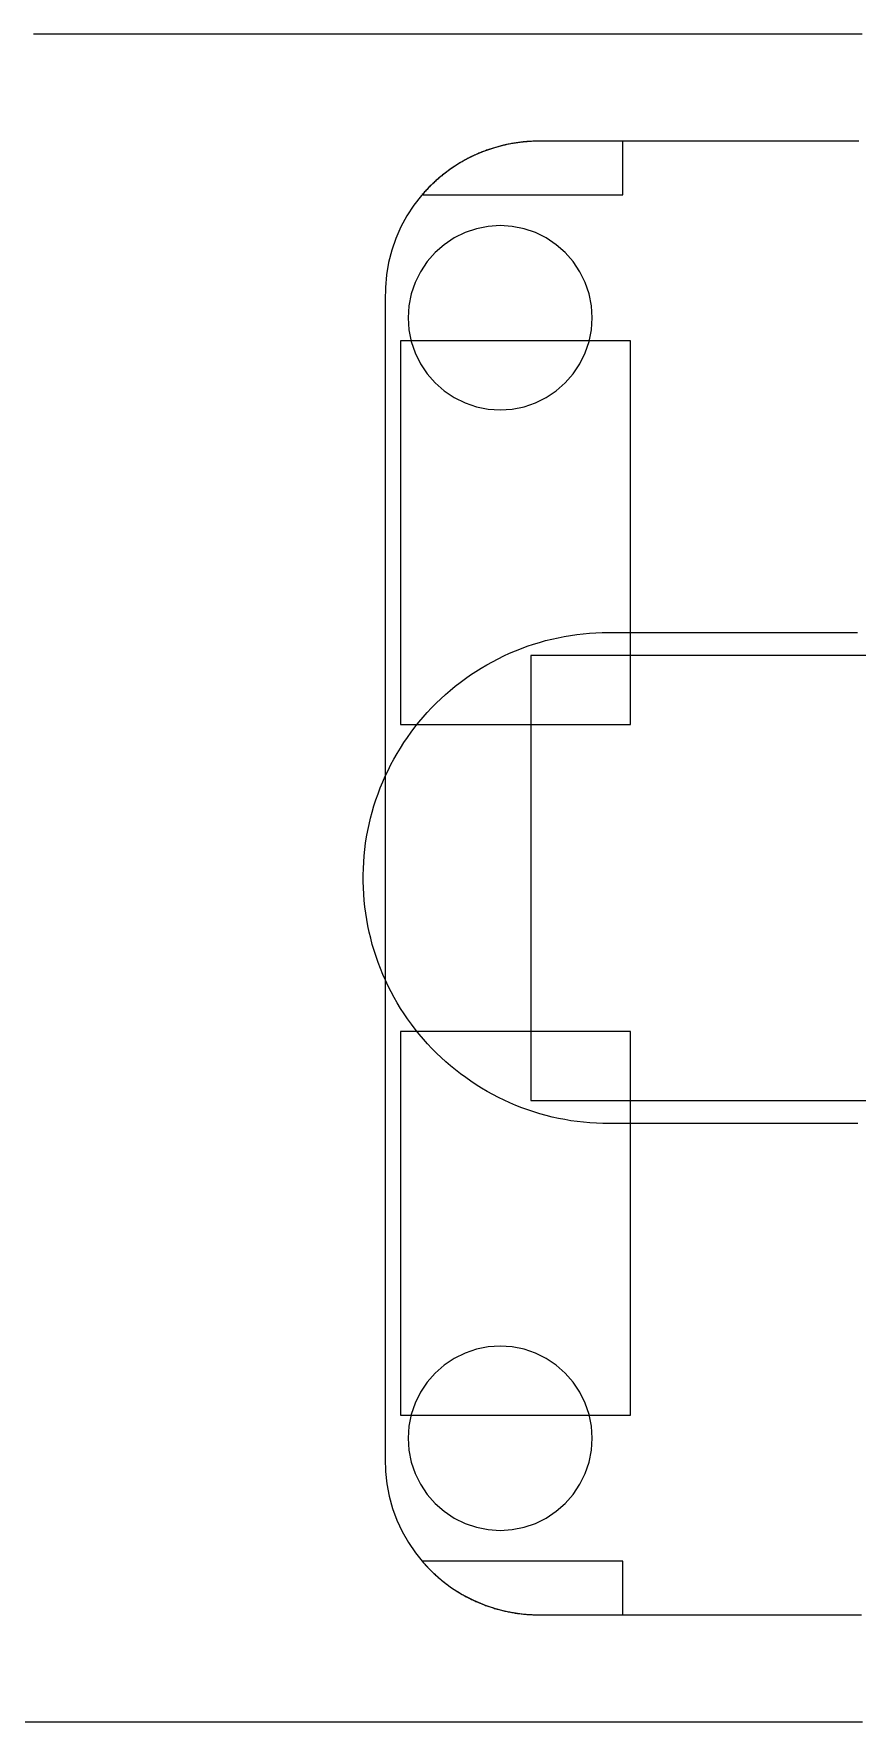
# Model space of a CAD drawing. Header units: millimetres. Extents: x -14.6 to 10, y -5.5 to 5.5.
# Drawn here: x -2.29 to 3.08, y -5.5 to 5.5 of the extents above; entities that cross this region are included whole.
import ezdxf

# ---------------------------------------------------------------- set-up
doc = ezdxf.new("R2010")
doc.units = ezdxf.units.MM
for name, color, linetype in [('BOARD_EDGE', 7, 'Continuous'), ('BOTTOM_HMAX', 7, 'Continuous'), ('BT_PAD_ZONE', 7, 'Continuous'), ('CLAMP_BAND', 7, 'Continuous'), ('POD_OUTLINE', 7, 'Continuous'), ('SKIN_FIXED', 7, 'Continuous'), ('TOP_HMAX', 7, 'Continuous')]:
    doc.layers.add(name, color=color, linetype=linetype)

msp = doc.modelspace()

# ---------------------------------------------------------------- linework, layer by layer
at = {"layer": 'BOARD_EDGE'}
msp.add_lwpolyline([(3.087, 4.8), (3.0049, 4.8), (2.9229, 4.8), (2.8408, 4.8), (2.7588, 4.8), (2.6767, 4.8), (2.5947, 4.8), (2.5126, 4.8), (2.4305, 4.8), (2.3485, 4.8), (2.2664, 4.8), (2.1844, 4.8), (2.1023, 4.8), (2.0203, 4.8), (1.9382, 4.8), (1.8562, 4.8), (1.7741, 4.8), (1.6921, 4.8), (1.61, 4.8), (1.528, 4.8), (1.4459, 4.8), (1.3639, 4.8), (1.2818, 4.8), (1.1998, 4.8), (1.1177, 4.8), (1.0356, 4.8), (0.9536, 4.7989), (0.8719, 4.7918), (0.791, 4.7779), (0.7116, 4.7575), (0.6341, 4.7306), (0.559, 4.6975), (0.487, 4.6584), (0.4183, 4.6134), (0.3536, 4.563), (0.2933, 4.5075), (0.2376, 4.4472), (0.1872, 4.3825), (0.1422, 4.3139), (0.1029, 4.2419), (0.0697, 4.1669), (0.0428, 4.0894), (0.0223, 4.01), (0.0084, 3.9291), (0.0011, 3.8474), (0, 3.7654), (0, 3.6833), (0, 3.6013), (0, 3.5192), (0, 3.4372), (0, 3.3551), (0, 3.2731), (0, 3.191), (0, 3.109), (0, 3.0269), (0, 2.9448), (0, 2.8628), (0, 2.7807), (0, 2.6987), (0, 2.6166), (0, 2.5346), (0, 2.4525), (0, 2.3705), (0, 2.2884), (0, 2.2064), (0, 2.1243), (0, 2.0423), (0, 1.9602), (0, 1.8782), (0, 1.7961), (0, 1.7141), (0, 1.632), (0, 1.5499), (0, 1.4679), (0, 1.3858), (0, 1.3038), (0, 1.2217), (0, 1.1397), (0, 1.0576), (0, 0.9756), (0, 0.8935), (0, 0.8115), (0, 0.7294), (0, 0.6474), (0, 0.5653), (0, 0.4833), (0, 0.4012), (0, 0.3192), (0, 0.2371), (0, 0.155), (0, 0.073), (0, -0.0091), (0, -0.0911), (0, -0.1732), (0, -0.2552), (0, -0.3373), (0, -0.4193), (0, -0.5014), (0, -0.5834), (0, -0.6655), (0, -0.7475), (0, -0.8296), (0, -0.9116), (0, -0.9937), (0, -1.0758), (0, -1.1578), (0, -1.2399), (0, -1.3219), (0, -1.404), (0, -1.486), (0, -1.5681), (0, -1.6501), (0, -1.7322), (0, -1.8142), (0, -1.8963), (0, -1.9783), (0, -2.0604), (0, -2.1424), (0, -2.2245), (0, -2.3065), (0, -2.3886), (0, -2.4707), (0, -2.5527), (0, -2.6348), (0, -2.7168), (0, -2.7989), (0, -2.8809), (0, -2.963), (0, -3.045), (0, -3.1271), (0, -3.2091), (0, -3.2912), (0, -3.3732), (0, -3.4553), (0, -3.5373), (0, -3.6194), (0, -3.7015), (0, -3.7835), (0.0021, -3.8655), (0.0109, -3.9471), (0.0263, -4.0277), (0.0482, -4.1067), (0.0765, -4.1837), (0.1111, -4.2581), (0.1516, -4.3294), (0.1979, -4.3971), (0.2495, -4.4609), (0.3062, -4.5202), (0.3676, -4.5746), (0.4332, -4.6238), (0.5026, -4.6675), (0.5754, -4.7054), (0.651, -4.7371), (0.729, -4.7626), (0.8088, -4.7816), (0.8899, -4.7939), (0.9717, -4.7996), (1.0538, -4.8), (1.1358, -4.8), (1.2179, -4.8), (1.2999, -4.8), (1.382, -4.8), (1.464, -4.8), (1.5461, -4.8), (1.6281, -4.8), (1.7102, -4.8), (1.7922, -4.8), (1.8743, -4.8), (1.9564, -4.8), (2.0384, -4.8), (2.1205, -4.8), (2.2025, -4.8), (2.2846, -4.8), (2.3666, -4.8), (2.4487, -4.8), (2.5307, -4.8), (2.6128, -4.8), (2.6948, -4.8), (2.7769, -4.8), (2.8589, -4.8), (2.941, -4.8), (3.023, -4.8), (3.1051, -4.8)], dxfattribs=at)
at = {"layer": 'BOTTOM_HMAX'}
msp.add_lwpolyline([(3.087, 4.8), (3.0049, 4.8), (2.9229, 4.8), (2.8408, 4.8), (2.7588, 4.8), (2.6767, 4.8), (2.5947, 4.8), (2.5126, 4.8), (2.4305, 4.8), (2.3485, 4.8), (2.2664, 4.8), (2.1844, 4.8), (2.1023, 4.8), (2.0203, 4.8), (1.9382, 4.8), (1.8562, 4.8), (1.7741, 4.8), (1.6921, 4.8), (1.61, 4.8), (1.528, 4.8), (1.4459, 4.8), (1.3639, 4.8), (1.2818, 4.8), (1.1998, 4.8), (1.1177, 4.8), (1.0356, 4.8), (0.9536, 4.7989), (0.8719, 4.7918), (0.791, 4.7779), (0.7116, 4.7575), (0.6341, 4.7306), (0.559, 4.6975), (0.487, 4.6584), (0.4183, 4.6134), (0.3536, 4.563), (0.2933, 4.5075), (0.2376, 4.4472), (0.1872, 4.3825), (0.1422, 4.3139), (0.1029, 4.2419), (0.0697, 4.1669), (0.0428, 4.0894), (0.0223, 4.01), (0.0084, 3.9291), (0.0011, 3.8474), (0, 3.7654), (0, 3.6833), (0, 3.6013), (0, 3.5192), (0, 3.4372), (0, 3.3551), (0, 3.2731), (0, 3.191), (0, 3.109), (0, 3.0269), (0, 2.9448), (0, 2.8628), (0, 2.7807), (0, 2.6987), (0, 2.6166), (0, 2.5346), (0, 2.4525), (0, 2.3705), (0, 2.2884), (0, 2.2064), (0, 2.1243), (0, 2.0423), (0, 1.9602), (0, 1.8782), (0, 1.7961), (0, 1.7141), (0, 1.632), (0, 1.5499), (0, 1.4679), (0, 1.3858), (0, 1.3038), (0, 1.2217), (0, 1.1397), (0, 1.0576), (0, 0.9756), (0, 0.8935), (0, 0.8115), (0, 0.7294), (0, 0.6474), (0, 0.5653), (0, 0.4833), (0, 0.4012), (0, 0.3192), (0, 0.2371), (0, 0.155), (0, 0.073), (0, -0.0091), (0, -0.0911), (0, -0.1732), (0, -0.2552), (0, -0.3373), (0, -0.4193), (0, -0.5014), (0, -0.5834), (0, -0.6655), (0, -0.7475), (0, -0.8296), (0, -0.9116), (0, -0.9937), (0, -1.0758), (0, -1.1578), (0, -1.2399), (0, -1.3219), (0, -1.404), (0, -1.486), (0, -1.5681), (0, -1.6501), (0, -1.7322), (0, -1.8142), (0, -1.8963), (0, -1.9783), (0, -2.0604), (0, -2.1424), (0, -2.2245), (0, -2.3065), (0, -2.3886), (0, -2.4707), (0, -2.5527), (0, -2.6348), (0, -2.7168), (0, -2.7989), (0, -2.8809), (0, -2.963), (0, -3.045), (0, -3.1271), (0, -3.2091), (0, -3.2912), (0, -3.3732), (0, -3.4553), (0, -3.5373), (0, -3.6194), (0, -3.7015), (0, -3.7835), (0.0021, -3.8655), (0.0109, -3.9471), (0.0263, -4.0277), (0.0482, -4.1067), (0.0765, -4.1837), (0.1111, -4.2581), (0.1516, -4.3294), (0.1979, -4.3971), (0.2495, -4.4609), (0.3062, -4.5202), (0.3676, -4.5746), (0.4332, -4.6238), (0.5026, -4.6675), (0.5754, -4.7054), (0.651, -4.7371), (0.729, -4.7626), (0.8088, -4.7816), (0.8899, -4.7939), (0.9717, -4.7996), (1.0538, -4.8), (1.1358, -4.8), (1.2179, -4.8), (1.2999, -4.8), (1.382, -4.8), (1.464, -4.8), (1.5461, -4.8), (1.6281, -4.8), (1.7102, -4.8), (1.7922, -4.8), (1.8743, -4.8), (1.9564, -4.8), (2.0384, -4.8), (2.1205, -4.8), (2.2025, -4.8), (2.2846, -4.8), (2.3666, -4.8), (2.4487, -4.8), (2.5307, -4.8), (2.6128, -4.8), (2.6948, -4.8), (2.7769, -4.8), (2.8589, -4.8), (2.941, -4.8), (3.023, -4.8), (3.1051, -4.8)], dxfattribs=at)
at = {"layer": 'BT_PAD_ZONE'}
for points in [[(0.1, 1), (1.6, 1), (1.6, 3.5), (0.1, 3.5)], [(0.1, -3.5), (1.6, -3.5), (1.6, -1), (0.1, -1)]]:
    msp.add_lwpolyline(points, close=True, dxfattribs=at)
at = {"layer": 'CLAMP_BAND'}
for points in [[(1, 4.8), (0.9923, 4.8), (0.9846, 4.7999), (0.977, 4.7997), (0.9693, 4.7995), (0.9616, 4.7993), (0.9539, 4.7989), (0.9462, 4.7986), (0.9386, 4.7981), (0.9309, 4.7976), (0.9232, 4.7971), (0.9156, 4.7964), (0.9079, 4.7958), (0.9003, 4.795), (0.8926, 4.7942), (0.885, 4.7934), (0.8774, 4.7925), (0.8698, 4.7915), (0.8621, 4.7905), (0.8545, 4.7894), (0.8469, 4.7882), (0.8394, 4.787), (0.8318, 4.7857), (0.8242, 4.7844), (0.8167, 4.783), (0.8091, 4.7816), (0.8016, 4.7801), (0.794, 4.7786), (0.7865, 4.777), (0.779, 4.7753), (0.7715, 4.7736), (0.7641, 4.7718), (0.7566, 4.7699), (0.7492, 4.768), (0.7417, 4.7661), (0.7343, 4.7641), (0.7269, 4.762), (0.7195, 4.7599), (0.7122, 4.7577), (0.7048, 4.7554), (0.6975, 4.7531), (0.6902, 4.7508), (0.6829, 4.7484), (0.6756, 4.7459), (0.6684, 4.7434), (0.6611, 4.7408), (0.6539, 4.7382), (0.6467, 4.7355), (0.6395, 4.7328), (0.6324, 4.73), (0.6252, 4.7271), (0.6181, 4.7242), (0.611, 4.7213), (0.604, 4.7182), (0.5969, 4.7152), (0.5899, 4.712), (0.5829, 4.7089), (0.5759, 4.7056), (0.569, 4.7023), (0.5621, 4.699), (0.5552, 4.6956), (0.5483, 4.6922), (0.5415, 4.6887), (0.5347, 4.6851), (0.5279, 4.6815), (0.5211, 4.6779), (0.5144, 4.6742), (0.5077, 4.6704), (0.501, 4.6666), (0.4944, 4.6627), (0.4878, 4.6588), (0.4812, 4.6549), (0.4746, 4.6509), (0.4681, 4.6468), (0.4616, 4.6427), (0.4551, 4.6385), (0.4487, 4.6343), (0.4423, 4.6301), (0.436, 4.6258), (0.4296, 4.6214), (0.4233, 4.617), (0.4171, 4.6125), (0.4109, 4.608), (0.4047, 4.6035), (0.3985, 4.5989), (0.3924, 4.5942), (0.3863, 4.5895), (0.3803, 4.5848), (0.3743, 4.58), (0.3683, 4.5752), (0.3623, 4.5703), (0.3564, 4.5654), (0.3506, 4.5604), (0.3448, 4.5554), (0.339, 4.5504), (0.3332, 4.5453), (0.3275, 4.5401), (0.3219, 4.5349), (0.3162, 4.5297), (0.3106, 4.5244), (0.3051, 4.5191), (0.2996, 4.5137), (0.2941, 4.5083), (0.2887, 4.5029), (0.2833, 4.4974), (0.278, 4.4919), (0.2727, 4.4863), (0.2674, 4.4807), (0.2622, 4.4751), (0.2571, 4.4694), (0.252, 4.4636), (0.2469, 4.4579), (0.2418, 4.4521), (0.245, 4.45), (0.2527, 4.45), (0.2604, 4.45), (0.2681, 4.45), (0.2757, 4.45), (0.2834, 4.45), (0.2911, 4.45), (0.2988, 4.45), (0.3065, 4.45), (0.3142, 4.45), (0.3218, 4.45), (0.3295, 4.45), (0.3372, 4.45), (0.3449, 4.45), (0.3526, 4.45), (0.3603, 4.45), (0.3679, 4.45), (0.3756, 4.45), (0.3833, 4.45), (0.391, 4.45), (0.3987, 4.45), (0.4064, 4.45), (0.414, 4.45), (0.4217, 4.45), (0.4294, 4.45), (0.4371, 4.45), (0.4448, 4.45), (0.4525, 4.45), (0.4601, 4.45), (0.4678, 4.45), (0.4755, 4.45), (0.4832, 4.45), (0.4909, 4.45), (0.4986, 4.45), (0.5062, 4.45), (0.5139, 4.45), (0.5216, 4.45), (0.5293, 4.45), (0.537, 4.45), (0.5446, 4.45), (0.5523, 4.45), (0.56, 4.45), (0.5677, 4.45), (0.5754, 4.45), (0.5831, 4.45), (0.5907, 4.45), (0.5984, 4.45), (0.6061, 4.45), (0.6138, 4.45), (0.6215, 4.45), (0.6292, 4.45), (0.6368, 4.45), (0.6445, 4.45), (0.6522, 4.45), (0.6599, 4.45), (0.6676, 4.45), (0.6753, 4.45), (0.6829, 4.45), (0.6906, 4.45), (0.6983, 4.45), (0.706, 4.45), (0.7137, 4.45), (0.7214, 4.45), (0.729, 4.45), (0.7367, 4.45), (0.7444, 4.45), (0.7521, 4.45), (0.7598, 4.45), (0.7675, 4.45), (0.7751, 4.45), (0.7828, 4.45), (0.7905, 4.45), (0.7982, 4.45), (0.8059, 4.45), (0.8135, 4.45), (0.8212, 4.45), (0.8289, 4.45), (0.8366, 4.45), (0.8443, 4.45), (0.852, 4.45), (0.8596, 4.45), (0.8673, 4.45), (0.875, 4.45), (0.8827, 4.45), (0.8904, 4.45), (0.8981, 4.45), (0.9057, 4.45), (0.9134, 4.45), (0.9211, 4.45), (0.9288, 4.45), (0.9365, 4.45), (0.9442, 4.45), (0.9518, 4.45), (0.9595, 4.45), (0.9672, 4.45), (0.9749, 4.45), (0.9826, 4.45), (0.9903, 4.45), (0.9979, 4.45), (1.0056, 4.45), (1.0133, 4.45), (1.021, 4.45), (1.0287, 4.45), (1.0364, 4.45), (1.044, 4.45), (1.0517, 4.45), (1.0594, 4.45), (1.0671, 4.45), (1.0748, 4.45), (1.0824, 4.45), (1.0901, 4.45), (1.0978, 4.45), (1.1055, 4.45), (1.1132, 4.45), (1.1209, 4.45), (1.1285, 4.45), (1.1362, 4.45), (1.1439, 4.45), (1.1516, 4.45), (1.1593, 4.45), (1.167, 4.45), (1.1746, 4.45), (1.1823, 4.45), (1.19, 4.45), (1.1977, 4.45), (1.2054, 4.45), (1.2131, 4.45), (1.2207, 4.45), (1.2284, 4.45), (1.2361, 4.45), (1.2438, 4.45), (1.2515, 4.45), (1.2592, 4.45), (1.2668, 4.45), (1.2745, 4.45), (1.2822, 4.45), (1.2899, 4.45), (1.2976, 4.45), (1.3053, 4.45), (1.3129, 4.45), (1.3206, 4.45), (1.3283, 4.45), (1.336, 4.45), (1.3437, 4.45), (1.3514, 4.45), (1.359, 4.45), (1.3667, 4.45), (1.3744, 4.45), (1.3821, 4.45), (1.3898, 4.45), (1.3974, 4.45), (1.4051, 4.45), (1.4128, 4.45), (1.4205, 4.45), (1.4282, 4.45), (1.4359, 4.45), (1.4435, 4.45), (1.4512, 4.45), (1.4589, 4.45), (1.4666, 4.45), (1.4743, 4.45), (1.482, 4.45), (1.4896, 4.45), (1.4973, 4.45), (1.505, 4.45), (1.5127, 4.45), (1.5204, 4.45), (1.5281, 4.45), (1.5357, 4.45), (1.5434, 4.45), (1.55, 4.4511), (1.55, 4.4588), (1.55, 4.4665), (1.55, 4.4742), (1.55, 4.4818), (1.55, 4.4895), (1.55, 4.4972), (1.55, 4.5049), (1.55, 4.5126), (1.55, 4.5203), (1.55, 4.5279), (1.55, 4.5356), (1.55, 4.5433), (1.55, 4.551), (1.55, 4.5587), (1.55, 4.5663), (1.55, 4.574), (1.55, 4.5817), (1.55, 4.5894), (1.55, 4.5971), (1.55, 4.6048), (1.55, 4.6124), (1.55, 4.6201), (1.55, 4.6278), (1.55, 4.6355), (1.55, 4.6432), (1.55, 4.6509), (1.55, 4.6585), (1.55, 4.6662), (1.55, 4.6739), (1.55, 4.6816), (1.55, 4.6893), (1.55, 4.697), (1.55, 4.7046), (1.55, 4.7123), (1.55, 4.72), (1.55, 4.7277), (1.55, 4.7354), (1.55, 4.7431), (1.55, 4.7507), (1.55, 4.7584), (1.55, 4.7661), (1.55, 4.7738), (1.55, 4.7815), (1.55, 4.7892), (1.55, 4.7968), (1.5455, 4.8), (1.5378, 4.8), (1.5301, 4.8), (1.5224, 4.8), (1.5148, 4.8), (1.5071, 4.8), (1.4994, 4.8), (1.4917, 4.8), (1.484, 4.8), (1.4763, 4.8), (1.4687, 4.8), (1.461, 4.8), (1.4533, 4.8), (1.4456, 4.8), (1.4379, 4.8), (1.4302, 4.8), (1.4226, 4.8), (1.4149, 4.8), (1.4072, 4.8), (1.3995, 4.8), (1.3918, 4.8), (1.3841, 4.8), (1.3765, 4.8), (1.3688, 4.8), (1.3611, 4.8), (1.3534, 4.8), (1.3457, 4.8), (1.338, 4.8), (1.3304, 4.8), (1.3227, 4.8), (1.315, 4.8), (1.3073, 4.8), (1.2996, 4.8), (1.2919, 4.8), (1.2843, 4.8), (1.2766, 4.8), (1.2689, 4.8), (1.2612, 4.8), (1.2535, 4.8), (1.2459, 4.8), (1.2382, 4.8), (1.2305, 4.8), (1.2228, 4.8), (1.2151, 4.8), (1.2074, 4.8), (1.1998, 4.8), (1.1921, 4.8), (1.1844, 4.8), (1.1767, 4.8), (1.169, 4.8), (1.1613, 4.8), (1.1537, 4.8), (1.146, 4.8), (1.1383, 4.8), (1.1306, 4.8), (1.1229, 4.8), (1.1152, 4.8), (1.1076, 4.8), (1.0999, 4.8), (1.0922, 4.8), (1.0845, 4.8), (1.0768, 4.8), (1.0691, 4.8), (1.0615, 4.8), (1.0538, 4.8), (1.0461, 4.8), (1.0384, 4.8), (1.0307, 4.8), (1.023, 4.8), (1.0154, 4.8), (1.0077, 4.8)], [(1.55, -4.45), (1.5423, -4.45), (1.5346, -4.45), (1.527, -4.45), (1.5193, -4.45), (1.5116, -4.45), (1.5039, -4.45), (1.4962, -4.45), (1.4885, -4.45), (1.4809, -4.45), (1.4732, -4.45), (1.4655, -4.45), (1.4578, -4.45), (1.4501, -4.45), (1.4424, -4.45), (1.4348, -4.45), (1.4271, -4.45), (1.4194, -4.45), (1.4117, -4.45), (1.404, -4.45), (1.3963, -4.45), (1.3887, -4.45), (1.381, -4.45), (1.3733, -4.45), (1.3656, -4.45), (1.3579, -4.45), (1.3502, -4.45), (1.3426, -4.45), (1.3349, -4.45), (1.3272, -4.45), (1.3195, -4.45), (1.3118, -4.45), (1.3041, -4.45), (1.2965, -4.45), (1.2888, -4.45), (1.2811, -4.45), (1.2734, -4.45), (1.2657, -4.45), (1.2581, -4.45), (1.2504, -4.45), (1.2427, -4.45), (1.235, -4.45), (1.2273, -4.45), (1.2196, -4.45), (1.212, -4.45), (1.2043, -4.45), (1.1966, -4.45), (1.1889, -4.45), (1.1812, -4.45), (1.1735, -4.45), (1.1659, -4.45), (1.1582, -4.45), (1.1505, -4.45), (1.1428, -4.45), (1.1351, -4.45), (1.1274, -4.45), (1.1198, -4.45), (1.1121, -4.45), (1.1044, -4.45), (1.0967, -4.45), (1.089, -4.45), (1.0813, -4.45), (1.0737, -4.45), (1.066, -4.45), (1.0583, -4.45), (1.0506, -4.45), (1.0429, -4.45), (1.0352, -4.45), (1.0276, -4.45), (1.0199, -4.45), (1.0122, -4.45), (1.0045, -4.45), (0.9968, -4.45), (0.9892, -4.45), (0.9815, -4.45), (0.9738, -4.45), (0.9661, -4.45), (0.9584, -4.45), (0.9507, -4.45), (0.9431, -4.45), (0.9354, -4.45), (0.9277, -4.45), (0.92, -4.45), (0.9123, -4.45), (0.9046, -4.45), (0.897, -4.45), (0.8893, -4.45), (0.8816, -4.45), (0.8739, -4.45), (0.8662, -4.45), (0.8585, -4.45), (0.8509, -4.45), (0.8432, -4.45), (0.8355, -4.45), (0.8278, -4.45), (0.8201, -4.45), (0.8124, -4.45), (0.8048, -4.45), (0.7971, -4.45), (0.7894, -4.45), (0.7817, -4.45), (0.774, -4.45), (0.7663, -4.45), (0.7587, -4.45), (0.751, -4.45), (0.7433, -4.45), (0.7356, -4.45), (0.7279, -4.45), (0.7203, -4.45), (0.7126, -4.45), (0.7049, -4.45), (0.6972, -4.45), (0.6895, -4.45), (0.6818, -4.45), (0.6742, -4.45), (0.6665, -4.45), (0.6588, -4.45), (0.6511, -4.45), (0.6434, -4.45), (0.6357, -4.45), (0.6281, -4.45), (0.6204, -4.45), (0.6127, -4.45), (0.605, -4.45), (0.5973, -4.45), (0.5896, -4.45), (0.582, -4.45), (0.5743, -4.45), (0.5666, -4.45), (0.5589, -4.45), (0.5512, -4.45), (0.5435, -4.45), (0.5359, -4.45), (0.5282, -4.45), (0.5205, -4.45), (0.5128, -4.45), (0.5051, -4.45), (0.4974, -4.45), (0.4898, -4.45), (0.4821, -4.45), (0.4744, -4.45), (0.4667, -4.45), (0.459, -4.45), (0.4514, -4.45), (0.4437, -4.45), (0.436, -4.45), (0.4283, -4.45), (0.4206, -4.45), (0.4129, -4.45), (0.4053, -4.45), (0.3976, -4.45), (0.3899, -4.45), (0.3822, -4.45), (0.3745, -4.45), (0.3668, -4.45), (0.3592, -4.45), (0.3515, -4.45), (0.3438, -4.45), (0.3361, -4.45), (0.3284, -4.45), (0.3207, -4.45), (0.3131, -4.45), (0.3054, -4.45), (0.2977, -4.45), (0.29, -4.45), (0.2823, -4.45), (0.2746, -4.45), (0.267, -4.45), (0.2593, -4.45), (0.2516, -4.45), (0.2439, -4.45), (0.2426, -4.4529), (0.2476, -4.4587), (0.2527, -4.4645), (0.2578, -4.4702), (0.263, -4.4759), (0.2682, -4.4815), (0.2735, -4.4871), (0.2788, -4.4927), (0.2841, -4.4982), (0.2895, -4.5037), (0.2949, -4.5091), (0.3004, -4.5145), (0.3059, -4.5199), (0.3114, -4.5252), (0.317, -4.5304), (0.3227, -4.5357), (0.3283, -4.5409), (0.334, -4.546), (0.3398, -4.5511), (0.3456, -4.5561), (0.3514, -4.5611), (0.3573, -4.5661), (0.3632, -4.571), (0.3691, -4.5759), (0.3751, -4.5807), (0.3811, -4.5855), (0.3872, -4.5902), (0.3933, -4.5949), (0.3994, -4.5995), (0.4056, -4.6041), (0.4118, -4.6087), (0.418, -4.6132), (0.4242, -4.6176), (0.4305, -4.622), (0.4369, -4.6264), (0.4432, -4.6307), (0.4496, -4.6349), (0.4561, -4.6391), (0.4625, -4.6433), (0.469, -4.6474), (0.4756, -4.6514), (0.4821, -4.6554), (0.4887, -4.6594), (0.4953, -4.6633), (0.502, -4.6672), (0.5086, -4.671), (0.5153, -4.6747), (0.5221, -4.6784), (0.5288, -4.6821), (0.5356, -4.6856), (0.5425, -4.6892), (0.5493, -4.6927), (0.5562, -4.6961), (0.5631, -4.6995), (0.57, -4.7028), (0.5769, -4.7061), (0.5839, -4.7093), (0.5909, -4.7125), (0.5979, -4.7156), (0.605, -4.7187), (0.6121, -4.7217), (0.6191, -4.7246), (0.6263, -4.7275), (0.6334, -4.7304), (0.6406, -4.7332), (0.6477, -4.7359), (0.6549, -4.7386), (0.6622, -4.7412), (0.6694, -4.7438), (0.6767, -4.7463), (0.6839, -4.7487), (0.6912, -4.7511), (0.6986, -4.7535), (0.7059, -4.7558), (0.7132, -4.758), (0.7206, -4.7602), (0.728, -4.7623), (0.7354, -4.7644), (0.7428, -4.7664), (0.7502, -4.7683), (0.7577, -4.7702), (0.7652, -4.772), (0.7726, -4.7738), (0.7801, -4.7755), (0.7876, -4.7772), (0.7951, -4.7788), (0.8027, -4.7803), (0.8102, -4.7818), (0.8177, -4.7833), (0.8253, -4.7846), (0.8329, -4.7859), (0.8404, -4.7872), (0.848, -4.7884), (0.8556, -4.7895), (0.8632, -4.7906), (0.8709, -4.7916), (0.8785, -4.7926), (0.8861, -4.7935), (0.8937, -4.7943), (0.9014, -4.7951), (0.909, -4.7959), (0.9167, -4.7965), (0.9243, -4.7971), (0.932, -4.7977), (0.9397, -4.7982), (0.9473, -4.7986), (0.955, -4.799), (0.9627, -4.7993), (0.9704, -4.7996), (0.9781, -4.7998), (0.9857, -4.7999), (0.9934, -4.8), (1.0011, -4.8), (1.0088, -4.8), (1.0165, -4.8), (1.0242, -4.8), (1.0318, -4.8), (1.0395, -4.8), (1.0472, -4.8), (1.0549, -4.8), (1.0626, -4.8), (1.0703, -4.8), (1.0779, -4.8), (1.0856, -4.8), (1.0933, -4.8), (1.101, -4.8), (1.1087, -4.8), (1.1163, -4.8), (1.124, -4.8), (1.1317, -4.8), (1.1394, -4.8), (1.1471, -4.8), (1.1548, -4.8), (1.1624, -4.8), (1.1701, -4.8), (1.1778, -4.8), (1.1855, -4.8), (1.1932, -4.8), (1.2009, -4.8), (1.2085, -4.8), (1.2162, -4.8), (1.2239, -4.8), (1.2316, -4.8), (1.2393, -4.8), (1.247, -4.8), (1.2546, -4.8), (1.2623, -4.8), (1.27, -4.8), (1.2777, -4.8), (1.2854, -4.8), (1.2931, -4.8), (1.3007, -4.8), (1.3084, -4.8), (1.3161, -4.8), (1.3238, -4.8), (1.3315, -4.8), (1.3392, -4.8), (1.3468, -4.8), (1.3545, -4.8), (1.3622, -4.8), (1.3699, -4.8), (1.3776, -4.8), (1.3852, -4.8), (1.3929, -4.8), (1.4006, -4.8), (1.4083, -4.8), (1.416, -4.8), (1.4237, -4.8), (1.4313, -4.8), (1.439, -4.8), (1.4467, -4.8), (1.4544, -4.8), (1.4621, -4.8), (1.4698, -4.8), (1.4774, -4.8), (1.4851, -4.8), (1.4928, -4.8), (1.5005, -4.8), (1.5082, -4.8), (1.5159, -4.8), (1.5235, -4.8), (1.5312, -4.8), (1.5389, -4.8), (1.5466, -4.8), (1.55, -4.7957), (1.55, -4.788), (1.55, -4.7804), (1.55, -4.7727), (1.55, -4.765), (1.55, -4.7573), (1.55, -4.7496), (1.55, -4.7419), (1.55, -4.7343), (1.55, -4.7266), (1.55, -4.7189), (1.55, -4.7112), (1.55, -4.7035), (1.55, -4.6959), (1.55, -4.6882), (1.55, -4.6805), (1.55, -4.6728), (1.55, -4.6651), (1.55, -4.6574), (1.55, -4.6498), (1.55, -4.6421), (1.55, -4.6344), (1.55, -4.6267), (1.55, -4.619), (1.55, -4.6113), (1.55, -4.6037), (1.55, -4.596), (1.55, -4.5883), (1.55, -4.5806), (1.55, -4.5729), (1.55, -4.5652), (1.55, -4.5576), (1.55, -4.5499), (1.55, -4.5422), (1.55, -4.5345), (1.55, -4.5268), (1.55, -4.5191), (1.55, -4.5115), (1.55, -4.5038), (1.55, -4.4961), (1.55, -4.4884), (1.55, -4.4807), (1.55, -4.473), (1.55, -4.4654), (1.55, -4.4577)]]:
    msp.add_lwpolyline(points, close=True, dxfattribs=at)
at = {"layer": 'POD_OUTLINE'}
for points in [[(-2.2919, 5.5), (-2.1376, 5.5), (-1.9833, 5.5), (-1.829, 5.5), (-1.6747, 5.5), (-1.5204, 5.5), (-1.3661, 5.5), (-1.2118, 5.5), (-1.0575, 5.5), (-0.9032, 5.5), (-0.749, 5.5), (-0.5947, 5.5), (-0.4404, 5.5), (-0.2861, 5.5), (-0.1318, 5.5), (0.0225, 5.5), (0.1768, 5.5), (0.3311, 5.5), (0.4854, 5.5), (0.6397, 5.5), (0.794, 5.5), (0.9483, 5.5), (1.1026, 5.5), (1.2569, 5.5), (1.4112, 5.5), (1.5655, 5.5), (1.7198, 5.5), (1.8741, 5.5), (2.0284, 5.5), (2.1827, 5.5), (2.337, 5.5), (2.4913, 5.5), (2.6456, 5.5), (2.7999, 5.5), (2.9542, 5.5), (3.1085, 5.5)], [(3.1113, -5.5), (2.957, -5.5), (2.8027, -5.5), (2.6484, -5.5), (2.4941, -5.5), (2.3398, -5.5), (2.1855, -5.5), (2.0312, -5.5), (1.8769, -5.5), (1.7226, -5.5), (1.5683, -5.5), (1.414, -5.5), (1.2597, -5.5), (1.1054, -5.5), (0.9511, -5.5), (0.7968, -5.5), (0.6425, -5.5), (0.4882, -5.5), (0.3339, -5.5), (0.1796, -5.5), (0.0253, -5.5), (-0.129, -5.5), (-0.2833, -5.5), (-0.4376, -5.5), (-0.5919, -5.5), (-0.7462, -5.5), (-0.9005, -5.5), (-1.0548, -5.5), (-1.2091, -5.5), (-1.3634, -5.5), (-1.5177, -5.5), (-1.672, -5.5), (-1.8263, -5.5), (-1.9806, -5.5), (-2.1349, -5.5), (-2.2892, -5.5), (-2.4435, -5.5)]]:
    msp.add_lwpolyline(points, dxfattribs=at)
at = {"layer": 'SKIN_FIXED'}
for points in [[(1.35, 3.65), (1.3449, 3.7283), (1.3296, 3.8053), (1.3043, 3.8796), (1.2696, 3.95), (1.226, 4.0153), (1.1743, 4.0743), (1.1153, 4.126), (1.05, 4.1696), (0.9796, 4.2043), (0.9053, 4.2296), (0.8283, 4.2449), (0.75, 4.25), (0.6717, 4.2449), (0.5947, 4.2296), (0.5204, 4.2043), (0.45, 4.1696), (0.3847, 4.126), (0.3257, 4.0743), (0.274, 4.0153), (0.2304, 3.95), (0.1957, 3.8796), (0.1704, 3.8053), (0.1551, 3.7283), (0.15, 3.65), (0.1551, 3.5717), (0.1704, 3.4947), (0.1957, 3.4204), (0.2304, 3.35), (0.274, 3.2847), (0.3257, 3.2257), (0.3847, 3.174), (0.45, 3.1304), (0.5204, 3.0957), (0.5947, 3.0704), (0.6717, 3.0551), (0.75, 3.05), (0.8283, 3.0551), (0.9053, 3.0704), (0.9796, 3.0957), (1.05, 3.1304), (1.1153, 3.174), (1.1743, 3.2257), (1.226, 3.2847), (1.2696, 3.35), (1.3043, 3.4204), (1.3296, 3.4947), (1.3449, 3.5717)], [(0.95, -1.45), (5.25, -1.45), (5.25, 1.45), (0.95, 1.45)], [(1.35, -3.65), (1.3449, -3.5717), (1.3296, -3.4947), (1.3043, -3.4204), (1.2696, -3.35), (1.226, -3.2847), (1.1743, -3.2257), (1.1153, -3.174), (1.05, -3.1304), (0.9796, -3.0957), (0.9053, -3.0704), (0.8283, -3.0551), (0.75, -3.05), (0.6717, -3.0551), (0.5947, -3.0704), (0.5204, -3.0957), (0.45, -3.1304), (0.3847, -3.174), (0.3257, -3.2257), (0.274, -3.2847), (0.2304, -3.35), (0.1957, -3.4204), (0.1704, -3.4947), (0.1551, -3.5717), (0.15, -3.65), (0.1551, -3.7283), (0.1704, -3.8053), (0.1957, -3.8796), (0.2304, -3.95), (0.274, -4.0153), (0.3257, -4.0743), (0.3847, -4.126), (0.45, -4.1696), (0.5204, -4.2043), (0.5947, -4.2296), (0.6717, -4.2449), (0.75, -4.25), (0.8283, -4.2449), (0.9053, -4.2296), (0.9796, -4.2043), (1.05, -4.1696), (1.1153, -4.126), (1.1743, -4.0743), (1.226, -4.0153), (1.2696, -3.95), (1.3043, -3.8796), (1.3296, -3.8053), (1.3449, -3.7283)]]:
    msp.add_lwpolyline(points, close=True, dxfattribs=at)
msp.add_lwpolyline([(3.0806, -1.6), (3.0391, -1.6), (2.9975, -1.6), (2.9559, -1.6), (2.9144, -1.6), (2.8728, -1.6), (2.8312, -1.6), (2.7897, -1.6), (2.7481, -1.6), (2.7065, -1.6), (2.665, -1.6), (2.6234, -1.6), (2.5818, -1.6), (2.5403, -1.6), (2.4987, -1.6), (2.4571, -1.6), (2.4156, -1.6), (2.374, -1.6), (2.3325, -1.6), (2.2909, -1.6), (2.2493, -1.6), (2.2078, -1.6), (2.1662, -1.6), (2.1246, -1.6), (2.0831, -1.6), (2.0415, -1.6), (1.9999, -1.6), (1.9584, -1.6), (1.9168, -1.6), (1.8752, -1.6), (1.8337, -1.6), (1.7921, -1.6), (1.7505, -1.6), (1.709, -1.6), (1.6674, -1.6), (1.6259, -1.6), (1.5843, -1.6), (1.5427, -1.6), (1.5012, -1.6), (1.4596, -1.6), (1.418, -1.5995), (1.3765, -1.598), (1.335, -1.5954), (1.2936, -1.5917), (1.2523, -1.5869), (1.2112, -1.581), (1.1702, -1.5741), (1.1294, -1.5661), (1.0888, -1.5571), (1.0485, -1.547), (1.0085, -1.5359), (0.9687, -1.5237), (0.9293, -1.5106), (0.8902, -1.4963), (0.8516, -1.4811), (0.8133, -1.4649), (0.7755, -1.4477), (0.7381, -1.4295), (0.7012, -1.4104), (0.6648, -1.3903), (0.629, -1.3692), (0.5937, -1.3472), (0.559, -1.3244), (0.5249, -1.3006), (0.4914, -1.276), (0.4586, -1.2505), (0.4265, -1.2241), (0.395, -1.1969), (0.3643, -1.1689), (0.3343, -1.1402), (0.305, -1.1106), (0.2766, -1.0803), (0.2489, -1.0493), (0.2221, -1.0176), (0.1961, -0.9852), (0.1709, -0.9521), (0.1466, -0.9184), (0.1232, -0.884), (0.1007, -0.8491), (0.0791, -0.8136), (0.0584, -0.7775), (0.0387, -0.7409), (0.0199, -0.7039), (0.0021, -0.6663), (-0.0147, -0.6283), (-0.0305, -0.5898), (-0.0453, -0.551), (-0.0592, -0.5118), (-0.0719, -0.4723), (-0.0837, -0.4324), (-0.0944, -0.3922), (-0.1041, -0.3518), (-0.1127, -0.3111), (-0.1202, -0.2703), (-0.1267, -0.2292), (-0.1321, -0.188), (-0.1365, -0.1467), (-0.1398, -0.1052), (-0.142, -0.0637), (-0.1431, -0.0222), (-0.1431, 0.0194), (-0.1421, 0.0609), (-0.1399, 0.1024), (-0.1367, 0.1439), (-0.1325, 0.1852), (-0.1271, 0.2264), (-0.1207, 0.2675), (-0.1132, 0.3084), (-0.1047, 0.3491), (-0.0951, 0.3895), (-0.0844, 0.4297), (-0.0728, 0.4696), (-0.0601, 0.5091), (-0.0463, 0.5484), (-0.0316, 0.5872), (-0.0158, 0.6257), (0.0009, 0.6637), (0.0187, 0.7013), (0.0374, 0.7384), (0.057, 0.7751), (0.0776, 0.8112), (0.0992, 0.8467), (0.1216, 0.8817), (0.145, 0.9161), (0.1692, 0.9498), (0.1943, 0.983), (0.2203, 1.0154), (0.2471, 1.0472), (0.2747, 1.0783), (0.3031, 1.1086), (0.3323, 1.1382), (0.3622, 1.167), (0.3929, 1.1951), (0.4243, 1.2223), (0.4564, 1.2487), (0.4892, 1.2743), (0.5226, 1.299), (0.5567, 1.3228), (0.5913, 1.3457), (0.6266, 1.3678), (0.6624, 1.3889), (0.6987, 1.409), (0.7356, 1.4282), (0.7729, 1.4465), (0.8107, 1.4638), (0.849, 1.4801), (0.8876, 1.4953), (0.9266, 1.5096), (0.966, 1.5229), (1.0058, 1.5351), (1.0458, 1.5463), (1.0861, 1.5565), (1.1266, 1.5656), (1.1674, 1.5736), (1.2084, 1.5806), (1.2495, 1.5865), (1.2908, 1.5914), (1.3322, 1.5951), (1.3737, 1.5978), (1.4152, 1.5995), (1.4568, 1.6), (1.4983, 1.6), (1.5399, 1.6), (1.5815, 1.6), (1.623, 1.6), (1.6646, 1.6), (1.7062, 1.6), (1.7477, 1.6), (1.7893, 1.6), (1.8309, 1.6), (1.8724, 1.6), (1.914, 1.6), (1.9556, 1.6), (1.9971, 1.6), (2.0387, 1.6), (2.0803, 1.6), (2.1218, 1.6), (2.1634, 1.6), (2.2049, 1.6), (2.2465, 1.6), (2.2881, 1.6), (2.3296, 1.6), (2.3712, 1.6), (2.4128, 1.6), (2.4543, 1.6), (2.4959, 1.6), (2.5375, 1.6), (2.579, 1.6), (2.6206, 1.6), (2.6622, 1.6), (2.7037, 1.6), (2.7453, 1.6), (2.7869, 1.6), (2.8284, 1.6), (2.87, 1.6), (2.9116, 1.6), (2.9531, 1.6), (2.9947, 1.6), (3.0362, 1.6), (3.0778, 1.6)], dxfattribs=at)
at = {"layer": 'TOP_HMAX'}
msp.add_lwpolyline([(3.087, 4.8), (3.0049, 4.8), (2.9229, 4.8), (2.8408, 4.8), (2.7588, 4.8), (2.6767, 4.8), (2.5947, 4.8), (2.5126, 4.8), (2.4305, 4.8), (2.3485, 4.8), (2.2664, 4.8), (2.1844, 4.8), (2.1023, 4.8), (2.0203, 4.8), (1.9382, 4.8), (1.8562, 4.8), (1.7741, 4.8), (1.6921, 4.8), (1.61, 4.8), (1.528, 4.8), (1.4459, 4.8), (1.3639, 4.8), (1.2818, 4.8), (1.1998, 4.8), (1.1177, 4.8), (1.0356, 4.8), (0.9536, 4.7989), (0.8719, 4.7918), (0.791, 4.7779), (0.7116, 4.7575), (0.6341, 4.7306), (0.559, 4.6975), (0.487, 4.6584), (0.4183, 4.6134), (0.3536, 4.563), (0.2933, 4.5075), (0.2376, 4.4472), (0.1872, 4.3825), (0.1422, 4.3139), (0.1029, 4.2419), (0.0697, 4.1669), (0.0428, 4.0894), (0.0223, 4.01), (0.0084, 3.9291), (0.0011, 3.8474), (0, 3.7654), (0, 3.6833), (0, 3.6013), (0, 3.5192), (0, 3.4372), (0, 3.3551), (0, 3.2731), (0, 3.191), (0, 3.109), (0, 3.0269), (0, 2.9448), (0, 2.8628), (0, 2.7807), (0, 2.6987), (0, 2.6166), (0, 2.5346), (0, 2.4525), (0, 2.3705), (0, 2.2884), (0, 2.2064), (0, 2.1243), (0, 2.0423), (0, 1.9602), (0, 1.8782), (0, 1.7961), (0, 1.7141), (0, 1.632), (0, 1.5499), (0, 1.4679), (0, 1.3858), (0, 1.3038), (0, 1.2217), (0, 1.1397), (0, 1.0576), (0, 0.9756), (0, 0.8935), (0, 0.8115), (0, 0.7294), (0, 0.6474), (0, 0.5653), (0, 0.4833), (0, 0.4012), (0, 0.3192), (0, 0.2371), (0, 0.155), (0, 0.073), (0, -0.0091), (0, -0.0911), (0, -0.1732), (0, -0.2552), (0, -0.3373), (0, -0.4193), (0, -0.5014), (0, -0.5834), (0, -0.6655), (0, -0.7475), (0, -0.8296), (0, -0.9116), (0, -0.9937), (0, -1.0758), (0, -1.1578), (0, -1.2399), (0, -1.3219), (0, -1.404), (0, -1.486), (0, -1.5681), (0, -1.6501), (0, -1.7322), (0, -1.8142), (0, -1.8963), (0, -1.9783), (0, -2.0604), (0, -2.1424), (0, -2.2245), (0, -2.3065), (0, -2.3886), (0, -2.4707), (0, -2.5527), (0, -2.6348), (0, -2.7168), (0, -2.7989), (0, -2.8809), (0, -2.963), (0, -3.045), (0, -3.1271), (0, -3.2091), (0, -3.2912), (0, -3.3732), (0, -3.4553), (0, -3.5373), (0, -3.6194), (0, -3.7015), (0, -3.7835), (0.0021, -3.8655), (0.0109, -3.9471), (0.0263, -4.0277), (0.0482, -4.1067), (0.0765, -4.1837), (0.1111, -4.2581), (0.1516, -4.3294), (0.1979, -4.3971), (0.2495, -4.4609), (0.3062, -4.5202), (0.3676, -4.5746), (0.4332, -4.6238), (0.5026, -4.6675), (0.5754, -4.7054), (0.651, -4.7371), (0.729, -4.7626), (0.8088, -4.7816), (0.8899, -4.7939), (0.9717, -4.7996), (1.0538, -4.8), (1.1358, -4.8), (1.2179, -4.8), (1.2999, -4.8), (1.382, -4.8), (1.464, -4.8), (1.5461, -4.8), (1.6281, -4.8), (1.7102, -4.8), (1.7922, -4.8), (1.8743, -4.8), (1.9564, -4.8), (2.0384, -4.8), (2.1205, -4.8), (2.2025, -4.8), (2.2846, -4.8), (2.3666, -4.8), (2.4487, -4.8), (2.5307, -4.8), (2.6128, -4.8), (2.6948, -4.8), (2.7769, -4.8), (2.8589, -4.8), (2.941, -4.8), (3.023, -4.8), (3.1051, -4.8)], dxfattribs=at)

doc.saveas('drawing.dxf')
